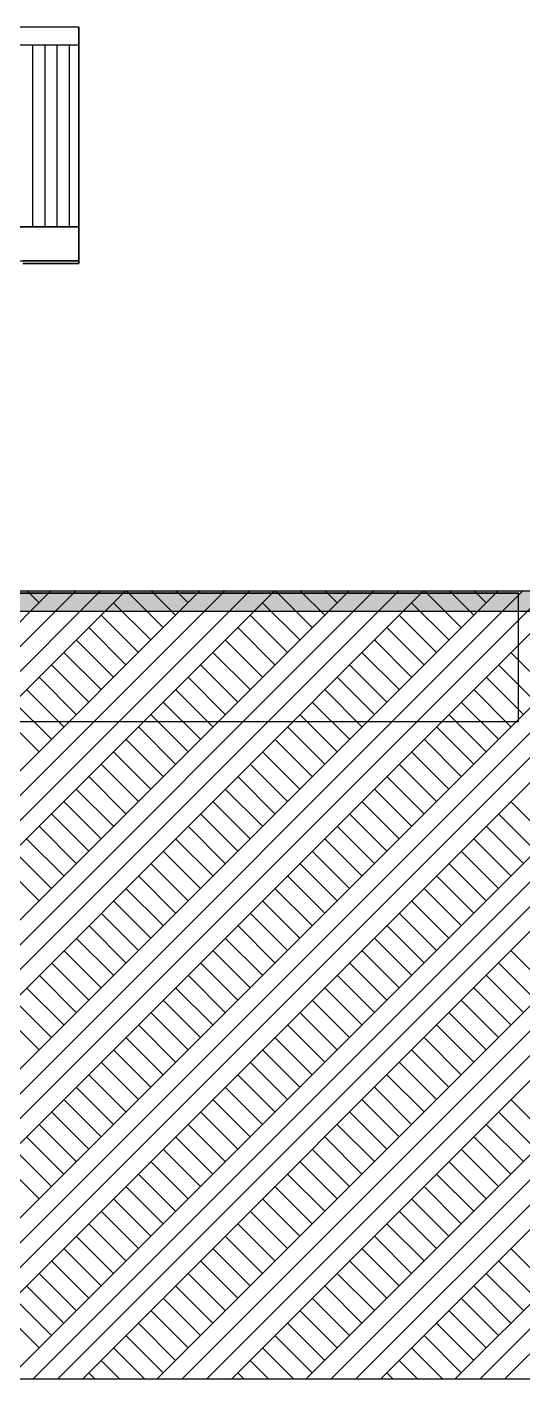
# Model space of a CAD drawing. Header units: millimetres. Extents: x -242231 to 419123, y -2399 to 525285.
# Drawn here: x -205232 to -201561, y 62453 to 72458 of the extents above; entities that cross this region are included whole.
import ezdxf

# ---------------------------------------------------------------- set-up
doc = ezdxf.new("R2010")
doc.units = ezdxf.units.MM

msp = doc.modelspace()

# ---------------------------------------------------------------- hatches: boundary and pattern name
at = {"linetype": 'Continuous', "lineweight": 0}
msp.add_hatch(color=255, dxfattribs=at).paths.add_polyline_path([(-228751.592, 68133.538), (-228751.592, 68283.538), (-200225.193, 68283.538), (-200225.193, 68133.538)], flags=0)

# ---------------------------------------------------------------- linework, layer by layer
for p, q in [((-204849.464, 72458.213), (-222553.186, 72458.213)), ((-204849.464, 70979.865), (-204849.464, 72458.213)), ((-204849.464, 72458.213), (-204849.464, 72179.583)), ((-204848.429, 72458.213), (-204849.464, 72458.213)), ((-204848.429, 72179.583), (-204848.429, 72458.213)), ((-204848.429, 72179.583), (-204849.464, 72179.583)), ((-204849.464, 72179.583), (-204849.464, 70979.865)), ((-204849.464, 72179.583), (-204848.429, 72179.583)), ((-204848.429, 70934.587), (-204848.429, 72179.583)), ((-222553.186, 70979.865), (-204849.464, 70979.865)), ((-204849.464, 70979.865), (-222553.186, 70979.865)), ((-204849.464, 70727.841), (-204849.464, 70979.865)), ((-204849.464, 70979.865), (-204849.464, 70934.587)), ((-204848.429, 70934.587), (-204849.464, 70934.587)), ((-204849.464, 70934.587), (-204849.464, 70727.841)), ((-204849.464, 70934.587), (-204848.429, 70934.587)), ((-204848.429, 70708.839), (-204848.429, 70934.587)), ((-222553.186, 70727.841), (-204849.464, 70727.841)), ((-205263.249, 70708.839), (-204848.429, 70708.839)), ((-204849.464, 70727.841), (-205263.135, 70727.841)), ((-201594.747, 68267.304), (-221809.727, 68267.304)), ((-201594.747, 67317.304), (-201594.747, 68267.304)), ((-221809.727, 67317.304), (-201594.747, 67317.304))]:
    msp.add_line(p, q)
at = {"linetype": 'Continuous'}
for p, q in [((-204849.464, 72458.213), (-222553.186, 72458.213)), ((-204849.464, 70979.865), (-204849.464, 72458.213)), ((-204849.464, 72458.213), (-204848.429, 72458.213)), ((-204848.429, 72179.583), (-204848.429, 72458.213)), ((-204849.464, 72324.552), (-222553.186, 72324.552)), ((-204849.464, 70979.851), (-204849.464, 72324.552)), ((-204849.464, 72179.583), (-204848.429, 72179.583)), ((-204848.429, 72179.583), (-204848.429, 70708.839)), ((-222553.186, 70979.865), (-204849.464, 70979.865)), ((-222553.186, 70979.851), (-204849.464, 70979.851)), ((-204849.464, 70727.841), (-204849.464, 70979.865)), ((-222553.186, 70727.841), (-204849.464, 70727.841)), ((-204848.429, 70708.839), (-205263.249, 70708.839)), ((-200225.193, 68283.538), (-228751.592, 68283.538)), ((-221809.727, 68267.304), (-201594.747, 68267.304)), ((-201164.918, 68283.538), (-208367.789, 68283.538)), ((-201594.747, 67317.304), (-201594.747, 68267.304)), ((-200225.193, 68133.538), (-228751.592, 68133.538)), ((-221809.727, 67317.304), (-201594.747, 67317.304)), ((-242225.429, 62458.992), (-194634.189, 62452.53))]:
    msp.add_line(p, q, dxfattribs=at)
at = {"color": 251, "linetype": 'Continuous', "lineweight": 25}
for p, q in [((-205191.224, 72324.552), (-205191.224, 70979.851)), ((-205101.224, 72324.552), (-205101.224, 70979.851)), ((-205011.224, 72324.552), (-205011.224, 70979.851)), ((-204921.224, 72324.552), (-204921.224, 70979.851)), ((-204849.464, 72110.504), (-204848.429, 72110.504)), ((-204849.464, 72040.504), (-204848.429, 72040.504)), ((-204849.464, 71970.504), (-204848.429, 71970.504)), ((-204849.464, 71900.504), (-204848.429, 71900.504)), ((-204849.464, 71830.504), (-204848.429, 71830.504)), ((-204849.464, 71760.504), (-204848.429, 71760.504)), ((-204849.464, 71690.504), (-204848.429, 71690.504)), ((-204849.464, 71620.504), (-204848.429, 71620.504)), ((-204849.464, 71550.504), (-204848.429, 71550.504)), ((-204849.464, 71480.504), (-204848.429, 71480.504)), ((-204849.464, 71410.504), (-204848.429, 71410.504)), ((-204849.464, 71340.504), (-204848.429, 71340.504)), ((-204849.464, 71270.504), (-204848.429, 71270.504)), ((-204849.464, 71200.504), (-204848.429, 71200.504)), ((-204849.464, 71130.504), (-204848.429, 71130.504)), ((-204849.464, 71060.504), (-204848.429, 71060.504)), ((-204849.464, 70990.504), (-204848.429, 70990.504)), ((-204849.464, 70920.504), (-204848.429, 70920.504)), ((-204849.464, 70850.504), (-204848.429, 70850.504)), ((-204849.464, 70780.504), (-204848.429, 70780.504)), ((-205263.239, 70710.504), (-204848.429, 70710.504)), ((-194937.677, 70681.444), (-203165.432, 62453.689)), ((-194722.738, 70712.535), (-202981.61, 62453.664)), ((-195797.433, 70557.079), (-203900.724, 62453.789)), ((-195582.494, 70588.17), (-203716.901, 62453.764)), ((-194650.084, 70601.341), (-202797.787, 62453.639)), ((-196227.311, 70494.896), (-204268.369, 62453.839)), ((-196012.372, 70525.988), (-204084.546, 62453.814)), ((-197087.067, 70370.531), (-205003.66, 62453.938)), ((-196872.128, 70401.623), (-204819.838, 62453.913)), ((-194649.726, 70417.852), (-202613.964, 62453.614)), ((-197516.945, 70308.349), (-205371.306, 62453.988)), ((-197302.006, 70339.44), (-205187.483, 62453.963)), ((-198591.64, 70152.893), (-206290.42, 62454.113)), ((-198376.701, 70183.984), (-206106.597, 62454.088)), ((-198161.762, 70215.075), (-205922.774, 62454.063)), ((-198824.72, 70103.66), (-206474.243, 62454.138)), ((-194648.652, 69867.382), (-202062.496, 62453.539)), ((-194648.295, 69683.892), (-201878.673, 62453.514)), ((-194647.937, 69500.402), (-201694.85, 62453.489)), ((-205057.189, 68283.538), (-210885.99, 62454.737)), ((-204873.342, 68283.538), (-210702.167, 62454.712)), ((-204689.494, 68283.538), (-210518.344, 62454.687)), ((-204505.646, 68283.538), (-210334.521, 62454.662)), ((-203954.103, 68283.538), (-209783.053, 62454.587)), ((-203770.255, 68283.538), (-209599.23, 62454.562)), ((-203586.407, 68283.538), (-209415.407, 62454.537)), ((-203402.559, 68283.538), (-209231.585, 62454.512)), ((-202851.016, 68283.538), (-208680.116, 62454.438)), ((-202667.168, 68283.538), (-208496.294, 62454.413)), ((-202483.321, 68283.538), (-208312.471, 62454.388)), ((-202299.473, 68283.538), (-208128.648, 62454.363)), ((-201747.93, 68283.538), (-207577.18, 62454.288)), ((-201564.082, 68283.538), (-207393.357, 62454.263)), ((-201380.234, 68283.538), (-207209.534, 62454.238)), ((-201196.386, 68283.538), (-207025.711, 62454.213)), ((-205228.879, 68283.538), (-205143.034, 68197.693)), ((-204493.488, 68283.538), (-204223.795, 68013.845)), ((-204309.64, 68283.538), (-204131.872, 68105.769)), ((-204125.793, 68283.538), (-204039.948, 68197.693)), ((-203390.402, 68283.538), (-203120.709, 68013.845)), ((-203206.554, 68283.538), (-203028.785, 68105.769)), ((-203022.706, 68283.538), (-202936.861, 68197.693)), ((-202287.315, 68283.538), (-202017.622, 68013.845)), ((-202103.467, 68283.538), (-201925.698, 68105.769)), ((-201919.62, 68283.538), (-201833.775, 68197.693)), ((-204591.491, 68197.693), (-204315.719, 67921.921)), ((-203488.404, 68197.693), (-203212.633, 67921.921)), ((-202385.318, 68197.693), (-202109.546, 67921.921)), ((-204683.415, 68105.769), (-204407.643, 67829.997)), ((-203580.328, 68105.769), (-203304.557, 67829.997)), ((-202477.242, 68105.769), (-202201.47, 67829.997)), ((-204775.339, 68013.845), (-204499.567, 67738.073)), ((-203672.252, 68013.845), (-203396.481, 67738.073)), ((-202569.166, 68013.845), (-202293.394, 67738.073)), ((-204867.263, 67921.921), (-204591.491, 67646.149)), ((-203764.176, 67921.921), (-203488.404, 67646.149)), ((-202661.09, 67921.921), (-202385.318, 67646.149)), ((-204959.186, 67829.997), (-204683.415, 67554.226)), ((-203856.1, 67829.997), (-203580.328, 67554.226)), ((-202753.013, 67829.997), (-202477.242, 67554.226)), ((-201649.927, 67829.997), (-201374.155, 67554.226)), ((-205143.034, 67646.149), (-204867.263, 67370.378)), ((-205051.11, 67738.073), (-204775.339, 67462.302)), ((-204039.948, 67646.149), (-203764.176, 67370.378)), ((-203948.024, 67738.073), (-203672.252, 67462.302)), ((-202936.861, 67646.149), (-202661.09, 67370.378)), ((-202844.937, 67738.073), (-202569.166, 67462.302)), ((-201833.775, 67646.149), (-201558.003, 67370.378)), ((-201741.851, 67738.073), (-201466.079, 67462.302)), ((-205234.958, 67554.226), (-204959.186, 67278.454)), ((-204131.872, 67554.226), (-203856.1, 67278.454)), ((-203028.785, 67554.226), (-202753.013, 67278.454)), ((-201925.698, 67554.226), (-201649.927, 67278.454)), ((-205326.882, 67462.302), (-205051.11, 67186.53)), ((-204223.795, 67462.302), (-203948.024, 67186.53)), ((-203120.709, 67462.302), (-202844.937, 67186.53)), ((-202017.622, 67462.302), (-201741.851, 67186.53)), ((-205418.806, 67370.378), (-205143.034, 67094.606)), ((-204315.719, 67370.378), (-204039.948, 67094.606)), ((-203212.633, 67370.378), (-202936.861, 67094.606)), ((-202109.546, 67370.378), (-201833.775, 67094.606)), ((-204407.643, 67278.454), (-204131.872, 67002.682)), ((-203304.557, 67278.454), (-203028.785, 67002.682)), ((-202201.47, 67278.454), (-201925.698, 67002.682)), ((-204499.567, 67186.53), (-204223.795, 66910.758)), ((-203396.481, 67186.53), (-203120.709, 66910.758)), ((-202293.394, 67186.53), (-202017.622, 66910.758)), ((-204591.491, 67094.606), (-204315.719, 66818.834)), ((-203488.404, 67094.606), (-203212.633, 66818.834)), ((-202385.318, 67094.606), (-202109.546, 66818.834)), ((-204683.415, 67002.682), (-204407.643, 66726.911)), ((-203580.328, 67002.682), (-203304.557, 66726.911)), ((-202477.242, 67002.682), (-202201.47, 66726.911)), ((-204775.339, 66910.758), (-204499.567, 66634.987)), ((-203672.252, 66910.758), (-203396.481, 66634.987)), ((-202569.166, 66910.758), (-202293.394, 66634.987)), ((-204867.263, 66818.834), (-204591.491, 66543.063)), ((-203764.176, 66818.834), (-203488.404, 66543.063)), ((-202661.09, 66818.834), (-202385.318, 66543.063)), ((-204959.186, 66726.911), (-204683.415, 66451.139)), ((-203856.1, 66726.911), (-203580.328, 66451.139)), ((-202753.013, 66726.911), (-202477.242, 66451.139)), ((-201649.927, 66726.911), (-201374.155, 66451.139)), ((-205143.034, 66543.063), (-204867.263, 66267.291)), ((-205051.11, 66634.987), (-204775.339, 66359.215)), ((-204039.948, 66543.063), (-203764.176, 66267.291)), ((-203948.024, 66634.987), (-203672.252, 66359.215)), ((-202936.861, 66543.063), (-202661.09, 66267.291)), ((-202844.937, 66634.987), (-202569.166, 66359.215)), ((-201833.775, 66543.063), (-201558.003, 66267.291)), ((-201741.851, 66634.987), (-201466.079, 66359.215)), ((-205234.958, 66451.139), (-204959.186, 66175.367)), ((-204131.872, 66451.139), (-203856.1, 66175.367)), ((-203028.785, 66451.139), (-202753.013, 66175.367)), ((-201925.698, 66451.139), (-201649.927, 66175.367)), ((-205326.882, 66359.215), (-205051.11, 66083.443)), ((-204223.795, 66359.215), (-203948.024, 66083.443)), ((-203120.709, 66359.215), (-202844.937, 66083.443)), ((-202017.622, 66359.215), (-201741.851, 66083.443)), ((-205418.806, 66267.291), (-205143.034, 65991.52)), ((-204315.719, 66267.291), (-204039.948, 65991.52)), ((-203212.633, 66267.291), (-202936.861, 65991.52)), ((-202109.546, 66267.291), (-201833.775, 65991.52)), ((-204407.643, 66175.367), (-204131.872, 65899.596)), ((-203304.557, 66175.367), (-203028.785, 65899.596)), ((-202201.47, 66175.367), (-201925.698, 65899.596)), ((-204499.567, 66083.443), (-204223.795, 65807.672)), ((-203396.481, 66083.443), (-203120.709, 65807.672)), ((-202293.394, 66083.443), (-202017.622, 65807.672)), ((-204591.491, 65991.52), (-204315.719, 65715.748)), ((-203488.404, 65991.52), (-203212.633, 65715.748)), ((-202385.318, 65991.52), (-202109.546, 65715.748)), ((-204683.415, 65899.596), (-204407.643, 65623.824)), ((-203580.328, 65899.596), (-203304.557, 65623.824)), ((-202477.242, 65899.596), (-202201.47, 65623.824)), ((-204775.339, 65807.672), (-204499.567, 65531.9)), ((-203672.252, 65807.672), (-203396.481, 65531.9)), ((-202569.166, 65807.672), (-202293.394, 65531.9)), ((-204867.263, 65715.748), (-204591.491, 65439.976)), ((-203764.176, 65715.748), (-203488.404, 65439.976)), ((-202661.09, 65715.748), (-202385.318, 65439.976)), ((-204959.186, 65623.824), (-204683.415, 65348.052)), ((-203856.1, 65623.824), (-203580.328, 65348.052)), ((-202753.013, 65623.824), (-202477.242, 65348.052)), ((-201649.927, 65623.824), (-201374.155, 65348.052)), ((-205143.034, 65439.976), (-204867.263, 65164.205)), ((-205051.11, 65531.9), (-204775.339, 65256.129)), ((-204039.948, 65439.976), (-203764.176, 65164.205)), ((-203948.024, 65531.9), (-203672.252, 65256.129)), ((-202936.861, 65439.976), (-202661.09, 65164.205)), ((-202844.937, 65531.9), (-202569.166, 65256.129)), ((-201833.775, 65439.976), (-201558.003, 65164.205)), ((-201741.851, 65531.9), (-201466.079, 65256.129)), ((-205234.958, 65348.052), (-204959.186, 65072.281)), ((-204131.872, 65348.052), (-203856.1, 65072.281)), ((-203028.785, 65348.052), (-202753.013, 65072.281)), ((-201925.698, 65348.052), (-201649.927, 65072.281)), ((-205326.882, 65256.129), (-205051.11, 64980.357)), ((-204223.795, 65256.129), (-203948.024, 64980.357)), ((-203120.709, 65256.129), (-202844.937, 64980.357)), ((-202017.622, 65256.129), (-201741.851, 64980.357)), ((-205418.806, 65164.205), (-205143.034, 64888.433)), ((-204315.719, 65164.205), (-204039.948, 64888.433)), ((-203212.633, 65164.205), (-202936.861, 64888.433)), ((-202109.546, 65164.205), (-201833.775, 64888.433)), ((-204407.643, 65072.281), (-204131.872, 64796.509)), ((-203304.557, 65072.281), (-203028.785, 64796.509)), ((-202201.47, 65072.281), (-201925.698, 64796.509)), ((-204499.567, 64980.357), (-204223.795, 64704.585)), ((-203396.481, 64980.357), (-203120.709, 64704.585)), ((-202293.394, 64980.357), (-202017.622, 64704.585)), ((-204591.491, 64888.433), (-204315.719, 64612.661)), ((-203488.404, 64888.433), (-203212.633, 64612.661)), ((-202385.318, 64888.433), (-202109.546, 64612.661)), ((-204683.415, 64796.509), (-204407.643, 64520.738)), ((-203580.328, 64796.509), (-203304.557, 64520.738)), ((-202477.242, 64796.509), (-202201.47, 64520.738)), ((-204775.339, 64704.585), (-204499.567, 64428.814)), ((-203672.252, 64704.585), (-203396.481, 64428.814)), ((-202569.166, 64704.585), (-202293.394, 64428.814)), ((-204867.263, 64612.661), (-204591.491, 64336.89)), ((-203764.176, 64612.661), (-203488.404, 64336.89)), ((-202661.09, 64612.661), (-202385.318, 64336.89)), ((-204959.186, 64520.738), (-204683.415, 64244.966)), ((-203856.1, 64520.738), (-203580.328, 64244.966)), ((-202753.013, 64520.738), (-202477.242, 64244.966)), ((-201649.927, 64520.738), (-201374.155, 64244.966)), ((-205143.034, 64336.89), (-204867.263, 64061.118)), ((-205051.11, 64428.814), (-204775.339, 64153.042)), ((-204039.948, 64336.89), (-203764.176, 64061.118)), ((-203948.024, 64428.814), (-203672.252, 64153.042)), ((-202936.861, 64336.89), (-202661.09, 64061.118)), ((-202844.937, 64428.814), (-202569.166, 64153.042)), ((-201833.775, 64336.89), (-201558.003, 64061.118)), ((-201741.851, 64428.814), (-201466.079, 64153.042)), ((-205234.958, 64244.966), (-204959.186, 63969.194)), ((-204131.872, 64244.966), (-203856.1, 63969.194)), ((-203028.785, 64244.966), (-202753.013, 63969.194)), ((-201925.698, 64244.966), (-201649.927, 63969.194)), ((-205326.882, 64153.042), (-205051.11, 63877.27)), ((-204223.795, 64153.042), (-203948.024, 63877.27)), ((-203120.709, 64153.042), (-202844.937, 63877.27)), ((-202017.622, 64153.042), (-201741.851, 63877.27)), ((-205418.806, 64061.118), (-205143.034, 63785.347)), ((-204315.719, 64061.118), (-204039.948, 63785.347)), ((-203212.633, 64061.118), (-202936.861, 63785.347)), ((-202109.546, 64061.118), (-201833.775, 63785.347)), ((-204407.643, 63969.194), (-204131.872, 63693.423)), ((-203304.557, 63969.194), (-203028.785, 63693.423)), ((-202201.47, 63969.194), (-201925.698, 63693.423)), ((-204499.567, 63877.27), (-204223.795, 63601.499)), ((-203396.481, 63877.27), (-203120.709, 63601.499)), ((-202293.394, 63877.27), (-202017.622, 63601.499)), ((-204591.491, 63785.347), (-204315.719, 63509.575)), ((-203488.404, 63785.347), (-203212.633, 63509.575)), ((-202385.318, 63785.347), (-202109.546, 63509.575)), ((-204683.415, 63693.423), (-204407.643, 63417.651)), ((-203580.328, 63693.423), (-203304.557, 63417.651)), ((-202477.242, 63693.423), (-202201.47, 63417.651)), ((-204775.339, 63601.499), (-204499.567, 63325.727)), ((-203672.252, 63601.499), (-203396.481, 63325.727)), ((-202569.166, 63601.499), (-202293.394, 63325.727)), ((-204867.263, 63509.575), (-204591.491, 63233.803)), ((-203764.176, 63509.575), (-203488.404, 63233.803)), ((-202661.09, 63509.575), (-202385.318, 63233.803)), ((-204959.186, 63417.651), (-204683.415, 63141.879)), ((-203856.1, 63417.651), (-203580.328, 63141.879)), ((-202753.013, 63417.651), (-202477.242, 63141.879)), ((-201649.927, 63417.651), (-201374.155, 63141.879)), ((-205051.11, 63325.727), (-204775.339, 63049.955)), ((-203948.024, 63325.727), (-203672.252, 63049.955)), ((-202844.937, 63325.727), (-202569.166, 63049.955)), ((-201741.851, 63325.727), (-201466.079, 63049.955)), ((-205234.958, 63141.879), (-204959.186, 62866.108)), ((-205143.034, 63233.803), (-204867.263, 62958.032)), ((-204131.872, 63141.879), (-203856.1, 62866.108)), ((-204039.948, 63233.803), (-203764.176, 62958.032)), ((-203028.785, 63141.879), (-202753.013, 62866.108)), ((-202936.861, 63233.803), (-202661.09, 62958.032)), ((-201925.698, 63141.879), (-201649.927, 62866.108)), ((-201833.775, 63233.803), (-201558.003, 62958.032)), ((-205326.882, 63049.955), (-205051.11, 62774.184)), ((-204223.795, 63049.955), (-203948.024, 62774.184)), ((-203120.709, 63049.955), (-202844.937, 62774.184)), ((-202017.622, 63049.955), (-201741.851, 62774.184)), ((-205418.806, 62958.032), (-205143.034, 62682.26)), ((-204315.719, 62958.032), (-204039.948, 62682.26)), ((-203212.633, 62958.032), (-202936.861, 62682.26)), ((-202109.546, 62958.032), (-201833.775, 62682.26)), ((-204407.643, 62866.108), (-204131.872, 62590.336)), ((-203304.557, 62866.108), (-203028.785, 62590.336)), ((-202201.47, 62866.108), (-201925.698, 62590.336)), ((-204499.567, 62774.184), (-204223.795, 62498.412)), ((-203396.481, 62774.184), (-203120.709, 62498.412)), ((-202293.394, 62774.184), (-202017.622, 62498.412)), ((-204591.491, 62682.26), (-204363.082, 62453.851)), ((-203488.404, 62682.26), (-203259.846, 62453.702)), ((-202385.318, 62682.26), (-202156.61, 62453.552)), ((-204683.415, 62590.336), (-204546.955, 62453.876)), ((-203580.328, 62590.336), (-203443.719, 62453.727)), ((-202477.242, 62590.336), (-202340.482, 62453.577)), ((-204775.339, 62498.412), (-204730.828, 62453.901)), ((-203672.252, 62498.412), (-203627.591, 62453.752)), ((-202569.166, 62498.412), (-202524.355, 62453.602))]:
    msp.add_line(p, q, dxfattribs=at)

doc.saveas('drawing.dxf')
